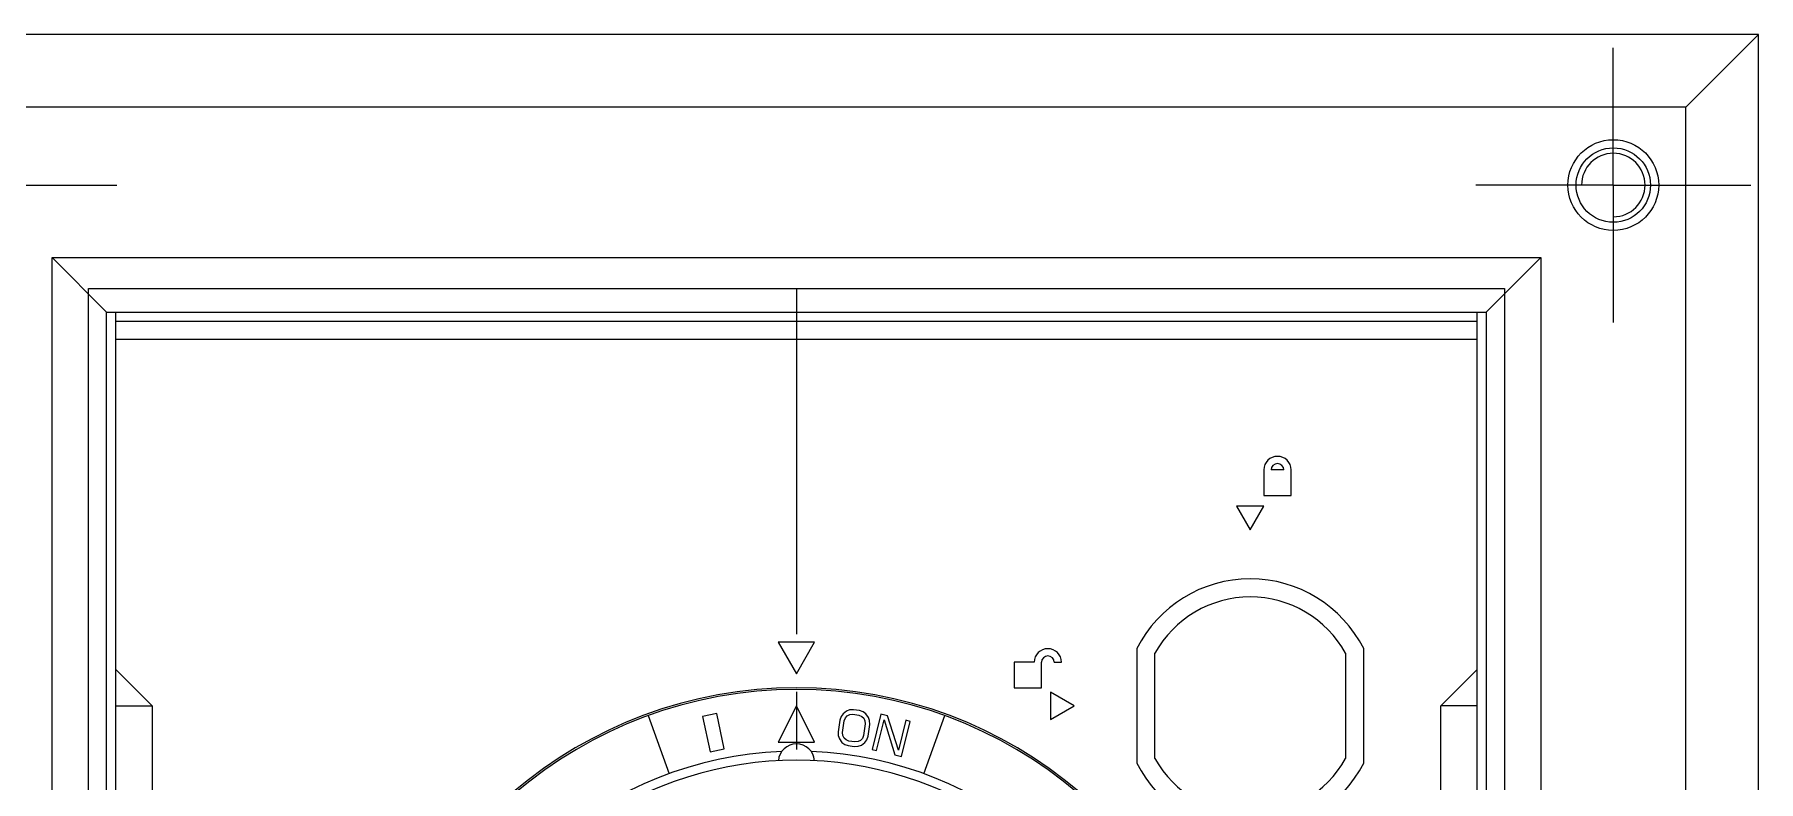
# Model space of a CAD drawing. Header units: millimetres. Extents: x -8980 to 16421, y 0 to 6237.
# Drawn here: x -6007.4 to -5912.5, y 3441.2 to 3482.3 of the extents above; entities that cross this region are included whole.
import ezdxf

# ---------------------------------------------------------------- set-up
doc = ezdxf.new("R2010")
doc.units = ezdxf.units.MM
doc.linetypes.add('CENTER2', pattern=[28.575, 19.05, -3.175, 3.175, -3.175])
doc.linetypes.add('HIDDEN2', pattern=[4.7625, 3.175, -1.5875])
for name, color, linetype in [('CE', 7, 'CENTER2'), ('D-HANDLE', 3, 'Continuous'), ('HI', 2, 'HIDDEN2')]:
    doc.layers.add(name, color=color, linetype=linetype)

# ---------------------------------------------------------------- blocks, each defined once
blk = doc.blocks.new('A$C42FF6926')
at = {"layer": 'CE', "ltscale": 15}
for p, q in [((45, 51.7), (45, 59.268)), ((-45, 51.7), (-37.432, 51.7)), ((45, 51.7), (37.432, 51.7)), ((45, 51.7), (45, 44.132)), ((45, 51.7), (52.568, 51.7))]:
    blk.add_line(p, q, dxfattribs=at)
at = {"layer": 'D-HANDLE', "ltscale": 15}
for p, q in [((-39, -46), (-39, 46)), ((-39, 46), (39, 46)), ((39, 46), (39, -46))]:
    blk.add_line(p, q, dxfattribs=at)
blk.add_circle((45, 51.7), 2.5, dxfattribs=at)

msp = doc.modelspace()

# ---------------------------------------------------------------- linework, layer by layer
at = {"color": 1, "linetype": 'CENTER2'}
msp.add_line((-5965.462, 3468.348, 0), (-5965.462, 3376.348, 0), dxfattribs=at)
at = {"layer": 'CE', "ltscale": 15}
for p, q in [((-5920.462, 3474.048, 0), (-5920.462, 3479.198, 0)), ((-6010.462, 3474.048, 0), (-6005.312, 3474.048, 0)), ((-5920.462, 3474.048, 0), (-5925.613, 3474.048, 0)), ((-5920.462, 3474.048, 0), (-5915.312, 3474.048, 0)), ((-5920.462, 3474.048, 0), (-5920.462, 3468.898, 0))]:
    msp.add_line(p, q, dxfattribs=at)
at = {"layer": 'D-HANDLE', "ltscale": 15}
for p, q in [((-5912.462, 3482.348, 0), (-6018.462, 3482.348, 0)), ((-5916.462, 3478.348, 0), (-5912.462, 3482.348, 0)), ((-5912.462, 3362.348, 0), (-5912.462, 3482.348, 0)), ((-5916.462, 3478.348, 0), (-6014.462, 3478.348, 0)), ((-5916.462, 3366.348, 0), (-5916.462, 3478.348, 0)), ((-6006.462, 3374.648, 0), (-6006.462, 3470.048, 0)), ((-6006.462, 3470.048, 0), (-6003.462, 3467.048, 0)), ((-6006.462, 3470.048, 0), (-5924.462, 3470.048, 0)), ((-5924.462, 3470.048, 0), (-5927.462, 3467.048, 0)), ((-5924.462, 3470.048, 0), (-5924.462, 3374.648, 0)), ((-6003.462, 3377.648, 0), (-6003.462, 3467.048, 0)), ((-6003.462, 3467.048, 0), (-5927.462, 3467.048, 0)), ((-6002.962, 3377.648, 0), (-6002.962, 3467.048, 0)), ((-5927.962, 3377.648, 0), (-5927.962, 3467.048, 0)), ((-5927.462, 3467.048, 0), (-5927.462, 3377.648, 0)), ((-6002.962, 3466.548, 0), (-5927.962, 3466.548, 0)), ((-6002.962, 3465.548, 0), (-5927.962, 3465.548, 0)), ((-5939.712, 3458.348, 0), (-5939.712, 3456.948, 0)), ((-5938.612, 3458.348, 0), (-5939.312, 3458.348, 0)), ((-5938.212, 3456.948, 0), (-5938.212, 3458.348, 0)), ((-5939.712, 3456.348, 0), (-5941.212, 3456.348, 0)), ((-5941.212, 3456.348, 0), (-5940.462, 3455.049, 0)), ((-5940.462, 3455.049, 0), (-5939.712, 3456.348, 0)), ((-5939.712, 3456.948, 0), (-5938.212, 3456.948, 0)), ((-5966.462, 3448.848, 0), (-5965.462, 3447.116, 0)), ((-5964.462, 3448.848, 0), (-5966.462, 3448.848, 0)), ((-5965.462, 3447.116, 0), (-5964.462, 3448.848, 0)), ((-5953.462, 3447.748, 0), (-5953.462, 3446.348, 0)), ((-5952.362, 3447.748, 0), (-5953.462, 3447.748, 0)), ((-5951.962, 3446.348, 0), (-5951.962, 3447.748, 0)), ((-5951.262, 3447.748, 0), (-5950.862, 3447.748, 0)), ((-5946.712, 3448.5, 0), (-5946.712, 3442.196, 0)), ((-5945.712, 3442.443, 0), (-5945.712, 3448.253, 0)), ((-5935.212, 3448.253, 0), (-5935.212, 3442.443, 0)), ((-5934.212, 3442.196, 0), (-5934.212, 3448.5, 0)), ((-6002.962, 3447.348, 0), (-6000.962, 3445.348, 0)), ((-5929.962, 3445.348, 0), (-5927.962, 3447.348, 0)), ((-5953.462, 3446.348, 0), (-5951.962, 3446.348, 0)), ((-5951.462, 3446.098, 0), (-5951.462, 3444.598, 0)), ((-5950.163, 3445.348, 0), (-5951.462, 3446.098, 0)), ((-6002.962, 3445.348, 0), (-6000.962, 3445.348, 0)), ((-6000.962, 3445.348, 0), (-6000.962, 3399.348, 0)), ((-5973.637, 3444.807, 0), (-5972.472, 3441.606, 0)), ((-5969.853, 3444.929, 0), (-5970.635, 3444.762, 0)), ((-5970.635, 3444.762, 0), (-5970.22, 3442.806, 0)), ((-5969.437, 3442.972, 0), (-5969.853, 3444.929, 0)), ((-5965.462, 3445.348, 0), (-5966.462, 3443.348, 0)), ((-5964.462, 3443.348, 0), (-5965.462, 3445.348, 0)), ((-5963.003, 3444.759, 0), (-5963.075, 3444.555, 0)), ((-5962.896, 3444.916, 0), (-5963.003, 3444.759, 0)), ((-5962.707, 3445.06, 0), (-5962.896, 3444.916, 0)), ((-5962.762, 3444.681, 0), (-5962.661, 3444.796, 0)), ((-5962.53, 3445.121, 0), (-5962.707, 3445.06, 0)), ((-5962.661, 3444.796, 0), (-5962.525, 3444.862, 0)), ((-5962.317, 3445.133, 0), (-5962.53, 3445.121, 0)), ((-5962.525, 3444.862, 0), (-5962.354, 3444.88, 0)), ((-5962.354, 3444.88, 0), (-5962.024, 3444.832, 0)), ((-5961.988, 3445.085, 0), (-5962.317, 3445.133, 0)), ((-5962.024, 3444.832, 0), (-5961.866, 3444.766, 0)), ((-5961.788, 3445.013, 0), (-5961.988, 3445.085, 0)), ((-5961.866, 3444.766, 0), (-5961.754, 3444.664, 0)), ((-5961.635, 3444.904, 0), (-5961.788, 3445.013, 0)), ((-5961.494, 3444.712, 0), (-5961.635, 3444.904, 0)), ((-5960.813, 3444.889, 0), (-5961.287, 3442.946, 0)), ((-5960.448, 3444.8, 0), (-5960.813, 3444.889, 0)), ((-5959.84, 3442.899, 0), (-5960.448, 3444.8, 0)), ((-5958.453, 3441.606, 0), (-5957.288, 3444.807, 0)), ((-5951.462, 3444.598, 0), (-5950.163, 3445.348, 0)), ((-5927.962, 3445.348, 0), (-5929.962, 3445.348, 0)), ((-5929.962, 3399.348, 0), (-5929.962, 3445.348, 0)), ((-5963.075, 3444.555, 0), (-5963.167, 3443.923, 0)), ((-5963.167, 3443.923, 0), (-5963.156, 3443.707, 0)), ((-5962.92, 3443.887, 0), (-5962.828, 3444.519, 0)), ((-5962.903, 3443.713, 0), (-5962.92, 3443.887, 0)), ((-5962.828, 3444.519, 0), (-5962.762, 3444.681, 0)), ((-5961.673, 3444.351, 0), (-5961.765, 3443.719, 0)), ((-5961.754, 3444.664, 0), (-5961.69, 3444.525, 0)), ((-5961.69, 3444.525, 0), (-5961.673, 3444.351, 0)), ((-5961.518, 3443.683, 0), (-5961.426, 3444.315, 0)), ((-5961.436, 3444.532, 0), (-5961.494, 3444.712, 0)), ((-5961.426, 3444.315, 0), (-5961.436, 3444.532, 0)), ((-5961.045, 3442.886, 0), (-5960.63, 3444.581, 0)), ((-5960.63, 3444.581, 0), (-5960.033, 3442.639, 0)), ((-5959.436, 3444.552, 0), (-5959.84, 3442.899, 0)), ((-5959.668, 3442.55, 0), (-5959.194, 3444.493, 0)), ((-5959.194, 3444.493, 0), (-5959.436, 3444.552, 0)), ((-5970.22, 3442.806, 0), (-5969.437, 3442.972, 0)), ((-5966.462, 3443.348, 0), (-5964.462, 3443.348, 0)), ((-5963.156, 3443.707, 0), (-5963.098, 3443.526, 0)), ((-5963.098, 3443.526, 0), (-5962.958, 3443.334, 0)), ((-5962.958, 3443.334, 0), (-5962.805, 3443.226, 0)), ((-5962.839, 3443.574, 0), (-5962.903, 3443.713, 0)), ((-5962.727, 3443.472, 0), (-5962.839, 3443.574, 0)), ((-5962.805, 3443.226, 0), (-5962.605, 3443.153, 0)), ((-5962.569, 3443.406, 0), (-5962.727, 3443.472, 0)), ((-5962.605, 3443.153, 0), (-5962.275, 3443.105, 0)), ((-5962.239, 3443.358, 0), (-5962.569, 3443.406, 0)), ((-5962.275, 3443.105, 0), (-5962.063, 3443.118, 0)), ((-5962.068, 3443.376, 0), (-5962.239, 3443.358, 0)), ((-5961.932, 3443.443, 0), (-5962.068, 3443.376, 0)), ((-5962.063, 3443.118, 0), (-5961.886, 3443.178, 0)), ((-5961.831, 3443.557, 0), (-5961.932, 3443.443, 0)), ((-5961.886, 3443.178, 0), (-5961.697, 3443.322, 0)), ((-5961.765, 3443.719, 0), (-5961.831, 3443.557, 0)), ((-5961.697, 3443.322, 0), (-5961.59, 3443.479, 0)), ((-5961.59, 3443.479, 0), (-5961.518, 3443.683, 0)), ((-5961.287, 3442.946, 0), (-5961.045, 3442.886, 0)), ((-5960.033, 3442.639, 0), (-5959.668, 3442.55, 0))]:
    msp.add_line(p, q, dxfattribs=at)
for centre, radius, start, end in [((-5938.962, 3458.348, 0), 0.75, 0, 180), ((-5938.962, 3458.348, 0), 0.35, 0, 180), ((-5940.462, 3445.348, 0), 7, 26.7655, 153.2345), ((-5940.462, 3445.348, 0), 6, 28.95502, 151.04498), ((-5951.612, 3447.748, 0), 0.75, 0, 180), ((-5951.612, 3447.748, 0), 0.35, 0, 180), ((-5965.462, 3422.348, 0), 24, 288.29949, 251.70047), ((-5965.462, 3422.348, 0), 23.9, 288.40528, 251.59475), ((-5965.462, 3442.248, 0), 1, 4.30844, 175.69156), ((-5965.462, 3422.348, 0), 20.5, 92.26954, 246.41916), ((-5965.462, 3422.348, 0), 20, 54.64703, 125.35297), ((-5965.462, 3422.348, 0), 20.5, 293.58084, 87.73046), ((-5940.462, 3445.348, 0), 7, 206.7655, 333.2345), ((-5940.462, 3445.348, 0), 6, 208.95502, 331.04498)]:
    msp.add_arc(centre, radius, start, end, dxfattribs=at)
at = {"layer": 'HI', "ltscale": 15}
msp.add_circle((-5920.462, 3474.048, 0), 2.05, dxfattribs=at)
msp.add_arc((-5920.462, 3474.048, 0), 1.75, 270, 180, dxfattribs=at)

# ---------------------------------------------------------------- block references
msp.add_blockref('A$C42FF6926', (-5965.462, 3422.348, 0))

doc.saveas('drawing.dxf')
